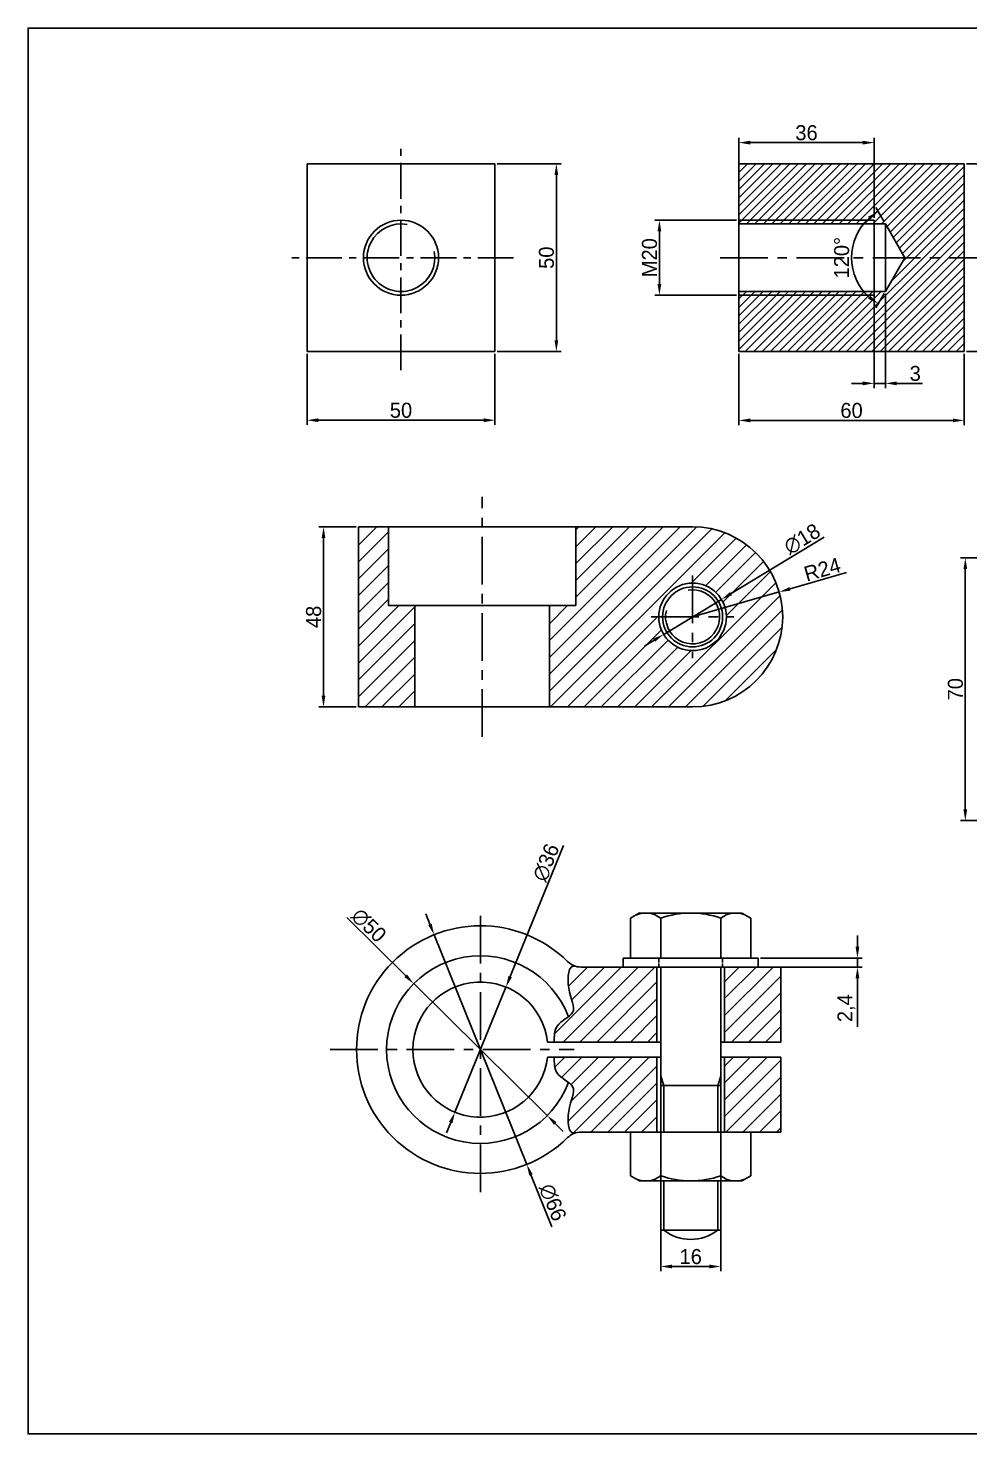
# Model space of a CAD drawing. Header units: millimetres. Extents: x 632 to 3908, y 549 to 1179.
# Drawn here: x 632.4 to 883.2, y 719.3 to 1093.9 of the extents above; entities that cross this region are included whole.
import ezdxf

# ---------------------------------------------------------------- set-up
doc = ezdxf.new("R2010")
doc.units = ezdxf.units.MM
doc.linetypes.add('ACAD_ISO02W100', pattern=[15, 12, -3])
doc.linetypes.add('CENTER', pattern=[50.800000000000004, 31.75, -6.35, 6.35, -6.35])
doc.dimstyles.new('ISO-25', dxfattribs={"dimtxt": 4, "dimasz": 3, "dimexe": 1.25, "dimexo": 0.625, "dimtad": 1, "dimtxsty": 'Standard', "dimcen": 2.5, "dimclrd": 3, "dimclre": 3, "dimclrt": 3, "dimadec": 0, "dimazin": 0, "dimtfac": 1, "dimtmove": 0, "dimatfit": 3, "dimfxl": 1, "dimarcsym": 0})

# ---------------------------------------------------------------- blocks, each defined once
blk = doc.blocks.new('*D17')
at = {"color": 3, "lineweight": -2, "transparency": 16777216}
for p, q in [((821.7244483312761, 1043.340329142752), (821.7244483312761, 1064.625260792355)), ((857.7244483312761, 1043.340329142752), (857.7244483312761, 1064.625260792355)), ((824.7244483312761, 1063.375260792355), (854.7244483312761, 1063.375260792355))]:
    blk.add_line(p, q, dxfattribs=at)
at = {"color": 3, "transparency": 16777216}
for points in [[(824.7244483312761, 1063.875260792355), (824.7244483312761, 1062.875260792355), (821.7244483312761, 1063.375260792355)], [(854.7244483312761, 1063.875260792355), (854.7244483312761, 1062.875260792355), (857.7244483312761, 1063.375260792355)]]:
    blk.add_solid(points, dxfattribs=at)
at = {"layer": 'Defpoints', "color": 0, "transparency": 16777216}
for p in [(857.7244483312761, 1063.375260792355), (821.7244483312761, 1042.715329142752), (857.7244483312761, 1042.715329142752)]:
    blk.add_point(p, dxfattribs=at)
at = {"color": 3, "transparency": 16777216, "insert": (839.7244483312761, 1066.000260792355), "char_height": 4, "attachment_point": 5}
blk.add_mtext('36', dxfattribs=at)
blk = doc.blocks.new('*D18')
at = {"color": 3, "lineweight": -2, "transparency": 16777216}
for p, q in [((860.411948331276, 1042.256595020117), (858.1979302463757, 1046.091386832041)), ((860.4118751242776, 1023.174105538068), (858.1961209249871, 1019.33750518979))]:
    blk.add_line(p, q, dxfattribs=at)
blk.add_arc((865.9214122310494, 1032.713923623243), 14.19696396934797, 132.1299709162452, 227.862279443492, dxfattribs=at)
at = {"color": 3, "transparency": 16777216}
for points in [[(856.1035296053656, 1043.646922570292), (856.6922320747234, 1042.838572768182), (858.8229302463757, 1045.00885507731)], [(856.6908627321275, 1022.590522879718), (856.1020509333972, 1021.782252710978), (858.8212673389842, 1020.419952399157)]]:
    blk.add_solid(points, dxfattribs=at)
at = {"layer": 'Defpoints', "color": 0, "transparency": 16777216}
for p in [(860.7244483312761, 1041.715329142752), (852.5808488847368, 1037.570172746793), (865.9214122310494, 1032.713923623243), (865.9214122310494, 1032.713923623243), (860.7244483312761, 1023.715329142751)]:
    blk.add_point(p, dxfattribs=at)
at = {"color": 3, "transparency": 16777216, "insert": (849.0994483001699, 1032.715061265232), "char_height": 4, "attachment_point": 5, "rotation": 89.99612517986868}
blk.add_mtext('120°', dxfattribs=at)
blk = doc.blocks.new('*D19')
at = {"color": 3, "lineweight": -2, "transparency": 16777216}
for p, q in [((821.0994483312766, 1042.715329142752), (799.3016022183767, 1042.715329142752)), ((800.5516022183767, 1039.715329142752), (800.5516022183767, 1025.715329142752)), ((821.0994483312766, 1022.715329142752), (799.3016022183767, 1022.715329142752))]:
    blk.add_line(p, q, dxfattribs=at)
at = {"color": 3, "transparency": 16777216}
for points in [[(800.0516022183767, 1039.715329142752), (801.0516022183767, 1039.715329142752), (800.5516022183767, 1042.715329142752)], [(800.0516022183767, 1025.715329142752), (801.0516022183767, 1025.715329142752), (800.5516022183767, 1022.715329142752)]]:
    blk.add_solid(points, dxfattribs=at)
at = {"layer": 'Defpoints', "color": 0, "transparency": 16777216}
for p in [(821.7244483312766, 1042.715329142752), (800.5516022183767, 1022.715329142752), (821.7244483312766, 1022.715329142752)]:
    blk.add_point(p, dxfattribs=at)
at = {"color": 3, "transparency": 16777216, "insert": (797.9266022183768, 1032.715329142752), "char_height": 4, "attachment_point": 5, "rotation": 90}
blk.add_mtext('M20', dxfattribs=at)
blk = doc.blocks.new('*D28')
at = {"color": 3, "lineweight": -2, "transparency": 16777216}
for p, q in [((717.2918822732659, 856.8468574597014), (732.9703294519843, 841.3540580251107)), ((770.6695213743508, 804.1012604335127), (735.1042459758919, 839.2454091048317)), ((772.8034378982583, 801.9926115132336), (774.9373544221658, 799.8839625929544))]:
    blk.add_line(p, q, dxfattribs=at)
at = {"color": 3, "transparency": 16777216}
for points in [[(733.3217709386975, 841.7097107790953), (732.6188879652711, 840.9984052711261), (735.1042459758919, 839.2454091048317)], [(773.1548793849714, 802.3482642672182), (772.4519964115451, 801.636958759249), (770.6695213743508, 804.1012604335127)]]:
    blk.add_solid(points, dxfattribs=at)
at = {"layer": 'Defpoints', "color": 0, "transparency": 16777216}
for p in [(735.1042459758919, 839.2454091048317), (770.6695213743508, 804.1012604335127)]:
    blk.add_point(p, dxfattribs=at)
at = {"color": 3, "transparency": 16777216, "insert": (723.1380435608368, 854.7603176925971), "char_height": 4, "attachment_point": 5, "rotation": 315.3412345545118}
blk.add_mtext('∅50', dxfattribs=at)
blk = doc.blocks.new('*D30')
at = {"color": 3, "lineweight": -2, "transparency": 16777216}
for p, q in [((844.4536961911786, 958.2203576562486), (819.6521445519604, 943.2048561509896)), ((801.6879380174921, 932.3288603994754), (817.0858293327506, 941.6511424722019)), ((799.1216227982823, 930.7751467206876), (796.5553075790724, 929.2214330418999))]:
    blk.add_line(p, q, dxfattribs=at)
at = {"color": 3, "transparency": 16777216}
for points in [[(819.3931922721625, 943.6325753541913), (819.9110968317584, 942.777136947788), (817.0858293327506, 941.6511424722019)], [(798.8626705184844, 931.2028659238894), (799.3805750780803, 930.347427517486), (801.6879380174921, 932.3288603994754)]]:
    blk.add_solid(points, dxfattribs=at)
at = {"layer": 'Defpoints', "color": 0, "transparency": 16777216}
for p in [(817.0858293327506, 941.6511424722019), (801.6879380174921, 932.3288603994754)]:
    blk.add_point(p, dxfattribs=at)
at = {"color": 3, "transparency": 16777216, "insert": (838.5675018216883, 957.7253051785287), "char_height": 4, "attachment_point": 5, "rotation": 31.191798171043594}
blk.add_mtext('∅18', dxfattribs=at)
blk = doc.blocks.new('*D31')
at = {"color": 3, "lineweight": -2, "transparency": 16777216}
for p, q in [((850.3786983349969, 948.7777318136107), (835.335320529892, 944.4518125292635)), ((809.3868836751212, 936.9900014358386), (832.4521608793618, 943.6227224077719))]:
    blk.add_line(p, q, dxfattribs=at)
at = {"color": 3, "transparency": 16777216}
blk.add_solid([(835.1971388429766, 944.9323391376853), (835.4735022168072, 943.9712859208419), (832.4521608793618, 943.6227224077719)], dxfattribs=at)
at = {"layer": 'Defpoints', "color": 0, "transparency": 16777216}
for p in [(832.4521608793618, 943.6227224077719), (809.3868836751212, 936.9900014358386)]:
    blk.add_point(p, dxfattribs=at)
at = {"color": 3, "transparency": 16777216, "insert": (843.9269690616667, 949.6538314054175), "char_height": 4, "attachment_point": 5, "rotation": 16.04327882572503}
blk.add_mtext('R24', dxfattribs=at)
blk = doc.blocks.new('*D32')
at = {"color": 3, "lineweight": -2, "transparency": 16777216}
for p, q in [((719.7618836751215, 960.9900014358392), (709.8381361176898, 960.9900014358392)), ((711.0881361176898, 957.9900014358392), (711.0881361176898, 915.9900014358392)), ((719.7618836751215, 912.9900014358392), (709.8381361176898, 912.9900014358392))]:
    blk.add_line(p, q, dxfattribs=at)
at = {"color": 3, "transparency": 16777216}
for points in [[(710.5881361176898, 957.9900014358392), (711.5881361176898, 957.9900014358392), (711.0881361176898, 960.9900014358392)], [(710.5881361176898, 915.9900014358392), (711.5881361176898, 915.9900014358392), (711.0881361176898, 912.9900014358392)]]:
    blk.add_solid(points, dxfattribs=at)
at = {"layer": 'Defpoints', "color": 0, "transparency": 16777216}
for p in [(720.3868836751215, 960.9900014358392), (711.0881361176898, 912.9900014358392), (720.3868836751215, 912.9900014358392)]:
    blk.add_point(p, dxfattribs=at)
at = {"color": 3, "transparency": 16777216, "insert": (708.46313611769, 936.9900014358388), "char_height": 4, "attachment_point": 5, "rotation": 90}
blk.add_mtext('48', dxfattribs=at)
blk = doc.blocks.new('*D96')
at = {"color": 3, "lineweight": -2, "transparency": 16777216}
for p, q in [((706.7244483312761, 1007.090329142752), (706.7244483312761, 988.1522838410835)), ((756.7244483312761, 1007.090329142752), (756.7244483312761, 988.1522838410835)), ((709.7244483312761, 989.4022838410835), (753.7244483312761, 989.4022838410835))]:
    blk.add_line(p, q, dxfattribs=at)
at = {"color": 3, "transparency": 16777216}
for points in [[(709.7244483312761, 989.9022838410835), (709.7244483312761, 988.9022838410835), (706.7244483312761, 989.4022838410835)], [(753.7244483312761, 989.9022838410835), (753.7244483312761, 988.9022838410835), (756.7244483312761, 989.4022838410835)]]:
    blk.add_solid(points, dxfattribs=at)
at = {"layer": 'Defpoints', "color": 0, "transparency": 16777216}
for p in [(706.7244483312761, 1007.715329142752), (756.7244483312761, 1007.715329142752), (756.7244483312761, 989.4022838410835)]:
    blk.add_point(p, dxfattribs=at)
at = {"color": 3, "transparency": 16777216, "insert": (731.7244483312761, 992.0272838410835), "char_height": 4, "attachment_point": 5}
blk.add_mtext('50', dxfattribs=at)
blk = doc.blocks.new('*D97')
at = {"color": 3, "lineweight": -2, "transparency": 16777216}
for p, q in [((757.3494483312763, 1057.715329142752), (774.3507539422471, 1057.715329142752)), ((773.1007539422471, 1054.715329142752), (773.1007539422471, 1010.715329142752)), ((757.3494483312763, 1007.715329142752), (774.3507539422471, 1007.715329142752))]:
    blk.add_line(p, q, dxfattribs=at)
at = {"color": 3, "transparency": 16777216}
for points in [[(772.6007539422471, 1054.715329142752), (773.6007539422471, 1054.715329142752), (773.1007539422471, 1057.715329142752)], [(772.6007539422471, 1010.715329142752), (773.6007539422471, 1010.715329142752), (773.1007539422471, 1007.715329142752)]]:
    blk.add_solid(points, dxfattribs=at)
at = {"layer": 'Defpoints', "color": 0, "transparency": 16777216}
for p in [(756.7244483312763, 1057.715329142752), (756.7244483312763, 1007.715329142752), (773.1007539422471, 1007.715329142752)]:
    blk.add_point(p, dxfattribs=at)
at = {"color": 3, "transparency": 16777216, "insert": (770.4757539422473, 1032.715329142752), "char_height": 4, "attachment_point": 5, "rotation": 90}
blk.add_mtext('50', dxfattribs=at)
blk = doc.blocks.new('*D111')
at = {"color": 3, "lineweight": -2, "transparency": 16777216}
for p, q in [((821.7244483312761, 1007.090329142752), (821.7244483312761, 988.1018635431599)), ((881.7244483312761, 1007.090329142752), (881.7244483312761, 988.1018635431599)), ((824.7244483312761, 989.3518635431599), (878.7244483312761, 989.3518635431599))]:
    blk.add_line(p, q, dxfattribs=at)
at = {"color": 3, "transparency": 16777216}
for points in [[(824.7244483312761, 989.8518635431599), (824.7244483312761, 988.8518635431599), (821.7244483312761, 989.3518635431599)], [(878.7244483312761, 989.8518635431599), (878.7244483312761, 988.8518635431599), (881.7244483312761, 989.3518635431599)]]:
    blk.add_solid(points, dxfattribs=at)
at = {"layer": 'Defpoints', "color": 0, "transparency": 16777216}
for p in [(821.7244483312761, 1007.715329142752), (881.7244483312761, 1007.715329142752), (881.7244483312761, 989.3518635431599)]:
    blk.add_point(p, dxfattribs=at)
at = {"color": 3, "transparency": 16777216, "insert": (851.7244483312761, 991.9768635431599), "char_height": 4, "attachment_point": 5}
blk.add_mtext('60', dxfattribs=at)
blk = doc.blocks.new('*D112')
at = {"color": 3, "lineweight": -2, "transparency": 16777216}
for p, q in [((857.7244483312761, 1023.090329142752), (857.7244483312761, 997.9757176050332)), ((860.7244483312761, 1023.090329142752), (860.7244483312761, 997.9757176050332)), ((854.7244483312761, 999.2257176050332), (851.7244483312761, 999.2257176050332)), ((857.7244483312761, 999.2257176050332), (860.7244483312761, 999.2257176050332)), ((863.7244483312761, 999.2257176050332), (870.6411149979427, 999.2257176050332))]:
    blk.add_line(p, q, dxfattribs=at)
at = {"color": 3, "transparency": 16777216}
for points in [[(854.7244483312761, 999.7257176050332), (854.7244483312761, 998.7257176050332), (857.7244483312761, 999.2257176050332)], [(863.7244483312761, 999.7257176050332), (863.7244483312761, 998.7257176050332), (860.7244483312761, 999.2257176050332)]]:
    blk.add_solid(points, dxfattribs=at)
at = {"layer": 'Defpoints', "color": 0, "transparency": 16777216}
for p in [(857.7244483312761, 1023.715329142752), (860.7244483312761, 1023.715329142752), (860.7244483312761, 999.2257176050332)]:
    blk.add_point(p, dxfattribs=at)
at = {"color": 3, "transparency": 16777216, "insert": (868.6827816646095, 1001.850717605033), "char_height": 4, "attachment_point": 5}
blk.add_mtext('3', dxfattribs=at)
blk = doc.blocks.new('*D113')
at = {"color": 3, "lineweight": -2, "transparency": 16777216}
for p, q in [((882.3494483312766, 1057.715329142752), (918.6857306310692, 1057.715329142752)), ((917.4357306310692, 1054.715329142752), (917.4357306310692, 1010.715329142752)), ((882.3494483312766, 1007.715329142752), (918.6857306310692, 1007.715329142752))]:
    blk.add_line(p, q, dxfattribs=at)
at = {"color": 3, "transparency": 16777216}
for points in [[(916.9357306310692, 1054.715329142752), (917.9357306310692, 1054.715329142752), (917.4357306310692, 1057.715329142752)], [(916.9357306310692, 1010.715329142752), (917.9357306310692, 1010.715329142752), (917.4357306310692, 1007.715329142752)]]:
    blk.add_solid(points, dxfattribs=at)
at = {"layer": 'Defpoints', "color": 0, "transparency": 16777216}
for p in [(881.7244483312766, 1057.715329142752), (881.7244483312766, 1007.715329142752), (917.4357306310692, 1007.715329142752)]:
    blk.add_point(p, dxfattribs=at)
at = {"color": 3, "transparency": 16777216, "insert": (914.8107306310693, 1032.715329142752), "char_height": 4, "attachment_point": 5, "rotation": 90}
blk.add_mtext('50', dxfattribs=at)
blk = doc.blocks.new('*D114')
at = {"color": 3, "lineweight": -2, "transparency": 16777216}
for p, q in [((775.0400014659785, 876.0585429736378), (760.8089470469288, 841.1217514639333)), ((746.0965436421436, 805.0032633165198), (759.6772237080991, 838.3434062218246)), ((744.9648203033139, 802.2249180744111), (743.8330969644842, 799.4465728323023))]:
    blk.add_line(p, q, dxfattribs=at)
at = {"color": 3, "transparency": 16777216}
for points in [[(760.3458895065774, 841.3103720204049), (761.2720045872802, 840.9331309074616), (759.6772237080991, 838.3434062218246)], [(744.5017627629625, 802.4135386308827), (745.4278778436653, 802.0362975179395), (746.0965436421436, 805.0032633165198)]]:
    blk.add_solid(points, dxfattribs=at)
at = {"layer": 'Defpoints', "color": 0, "transparency": 16777216}
for p in [(759.6772237080991, 838.3434062218246), (746.0965436421436, 805.0032633165198)]:
    blk.add_point(p, dxfattribs=at)
at = {"color": 3, "transparency": 16777216, "insert": (770.36122108118, 871.530698539259), "char_height": 4, "attachment_point": 5, "rotation": 67.83710480224055}
blk.add_mtext('∅36', dxfattribs=at)
blk = doc.blocks.new('*D115')
at = {"color": 3, "lineweight": -2, "transparency": 16777216}
for p, q in [((739.430440503307, 855.0638145076207), (738.3090702389891, 857.8463544858247)), ((740.5518107676247, 852.2812745294166), (765.2219565826176, 791.0653950089275)), ((771.9190289945159, 774.4474479168757), (766.3433268469354, 788.2828550307235))]:
    blk.add_line(p, q, dxfattribs=at)
at = {"color": 3, "transparency": 16777216}
for points in [[(739.894197166341, 855.2507095516737), (738.9666838402729, 854.8769194635677), (740.5518107676247, 852.2812745294166)], [(766.8070835099694, 788.4697500747765), (765.8795701839014, 788.0959599866706), (765.2219565826176, 791.0653950089275)]]:
    blk.add_solid(points, dxfattribs=at)
at = {"layer": 'Defpoints', "color": 0, "transparency": 16777216}
for p in [(740.5518107676247, 852.2812745294166), (765.2219565826176, 791.0653950089275)]:
    blk.add_point(p, dxfattribs=at)
at = {"color": 3, "transparency": 16777216, "insert": (772.1265855338131, 780.9550804659757), "char_height": 4, "attachment_point": 5, "rotation": 291.94955262166025}
blk.add_mtext('∅66', dxfattribs=at)
blk = doc.blocks.new('*D116')
at = {"color": 3, "lineweight": -2, "transparency": 16777216}
for p, q in [((853.292493283064, 849.0733347691723), (853.292493283064, 852.0733347691723)), ((827.5118836751217, 846.0733347691723), (854.542493283064, 846.0733347691723)), ((827.5118836751217, 843.6733347691725), (854.542493283064, 843.6733347691725)), ((853.292493283064, 846.0733347691723), (853.292493283064, 843.6733347691725)), ((853.292493283064, 840.6733347691725), (853.292493283064, 827.7566681025058))]:
    blk.add_line(p, q, dxfattribs=at)
at = {"color": 3, "transparency": 16777216}
for points in [[(852.792493283064, 849.0733347691723), (853.792493283064, 849.0733347691723), (853.292493283064, 846.0733347691723)], [(852.792493283064, 840.6733347691725), (853.792493283064, 840.6733347691725), (853.292493283064, 843.6733347691725)]]:
    blk.add_solid(points, dxfattribs=at)
at = {"layer": 'Defpoints', "color": 0, "transparency": 16777216}
for p in [(826.8868836751217, 846.0733347691723), (826.8868836751217, 843.6733347691725), (853.292493283064, 843.6733347691725)]:
    blk.add_point(p, dxfattribs=at)
at = {"color": 3, "transparency": 16777216, "insert": (850.3341599497306, 832.7150014358386), "char_height": 4, "attachment_point": 5, "rotation": 90}
blk.add_mtext('2,4', dxfattribs=at)
blk = doc.blocks.new('*D117')
at = {"color": 3, "lineweight": -2, "transparency": 16777216}
for p, q in [((800.8868836751219, 823.048334769172), (800.8868836751219, 762.6181793730607)), ((816.8868836751212, 823.048334769172), (816.8868836751212, 762.6181793730607)), ((803.8868836751219, 763.8681793730607), (813.8868836751212, 763.8681793730607))]:
    blk.add_line(p, q, dxfattribs=at)
at = {"color": 3, "transparency": 16777216}
for points in [[(803.8868836751219, 764.3681793730607), (803.8868836751219, 763.3681793730607), (800.8868836751219, 763.8681793730607)], [(813.8868836751212, 764.3681793730607), (813.8868836751212, 763.3681793730607), (816.8868836751212, 763.8681793730607)]]:
    blk.add_solid(points, dxfattribs=at)
at = {"layer": 'Defpoints', "color": 0, "transparency": 16777216}
for p in [(800.8868836751219, 823.673334769172), (816.8868836751212, 823.673334769172), (816.8868836751212, 763.8681793730607)]:
    blk.add_point(p, dxfattribs=at)
at = {"color": 3, "transparency": 16777216, "insert": (808.8868836751216, 766.4931793730607), "char_height": 4, "attachment_point": 5}
blk.add_mtext('16', dxfattribs=at)
blk = doc.blocks.new('*D122')
at = {"color": 3, "lineweight": -2, "transparency": 16777216}
for p, q in [((892.2430330235256, 952.7116692157394), (880.77573685518, 952.7116692157394)), ((882.02573685518, 949.7116692157394), (882.02573685518, 885.7116692157394)), ((889.7449096664795, 882.7116692157394), (880.77573685518, 882.7116692157394))]:
    blk.add_line(p, q, dxfattribs=at)
at = {"color": 3, "transparency": 16777216}
for points in [[(881.52573685518, 949.7116692157394), (882.52573685518, 949.7116692157394), (882.02573685518, 952.7116692157394)], [(881.52573685518, 885.7116692157394), (882.52573685518, 885.7116692157394), (882.02573685518, 882.7116692157394)]]:
    blk.add_solid(points, dxfattribs=at)
at = {"layer": 'Defpoints', "color": 0, "transparency": 16777216}
for p in [(892.8680330235256, 952.7116692157394), (882.02573685518, 882.7116692157394), (890.3699096664795, 882.7116692157394)]:
    blk.add_point(p, dxfattribs=at)
at = {"color": 3, "transparency": 16777216, "insert": (879.40073685518, 917.711669215739), "char_height": 4, "attachment_point": 5, "rotation": 90}
blk.add_mtext('70', dxfattribs=at)

msp = doc.modelspace()

# ---------------------------------------------------------------- hatches: boundary and pattern name
h = msp.add_hatch()
h.set_pattern_fill('ANSI31', color=3, scale=0.5)
h.set_pattern_definition([(45, (559.5435705233529, 952.6178494045987), (-1.122532015133644, 1.122532015133644), [])])
h.paths.add_polyline_path([(857.7244483312761, 1023.715329142752), (821.7244483312761, 1023.715329142752), (821.7244483312761, 1022.715329142752), (857.7244483312761, 1022.715329142752)], flags=17)
h.paths.add_polyline_path([(881.7244483312761, 1032.715329142752), (865.9222239616108, 1032.715329142752), (860.7244483312761, 1023.715329142752), (857.7244483312761, 1023.715329142752), (857.7244483312761, 1022.715329142752), (821.7244483312761, 1022.715329142752), (821.7244483312761, 1007.715329142752), (881.7244483312761, 1007.715329142752)])
h.paths.add_polyline_path([(881.7244483312761, 1057.715329142752), (821.7244483312761, 1057.715329142752), (821.7244483312761, 1042.715329142752), (857.7244483312761, 1042.715329142752), (857.7244483312761, 1041.715329142752), (860.7244483312761, 1041.715329142752), (865.9206007539829, 1032.715329142752), (881.7244483312761, 1032.715329142752)])
h.paths.add_polyline_path([(857.7244483312761, 1042.715329142752), (821.7244483312761, 1042.715329142752), (821.7244483312761, 1041.715329142752), (857.7244483312761, 1041.715329142752)], flags=17)
h = msp.add_hatch()
h.set_pattern_fill('ANSI31', color=3)
h.set_pattern_definition([(45, (508.0973965698336, 568.7241449891944), (-2.245064030267288, 2.245064030267288), [])])
h.paths.add_polyline_path([(771.2754274951196, 912.9900014358386), (809.3868836751212, 912.9900014358386, 1), (809.3868836751212, 960.9900014358386), (778.3067552638754, 960.9900014358386), (778.3067552638754, 939.9900014358387), (771.2754274951196, 939.9900014358387)])
h.paths.add_polyline_path([(800.3868836751212, 936.9900014358386, -1), (818.3868836751212, 936.9900014358386, -1)], flags=16)
h.paths.add_polyline_path([(735.3868836751212, 939.9900014358387), (728.3868836751212, 939.9900014358387), (728.3868836751212, 960.9900014358387), (720.3868836751212, 960.9900014358387), (720.3868836751212, 912.9900014358387), (735.3868836751212, 912.9900014358387)])
h = msp.add_hatch()
h.set_pattern_fill('ANSI31', color=3)
h.set_pattern_definition([(45, (507.5973965698336, 547.4074783225278), (-2.245064030267288, 2.245064030267288), [])])
edge = h.paths.add_edge_path()
edge.add_line((799.8868836751212, 843.673334769172), (779.6263675893631, 843.673334769172))
edge.add_arc((779.6263675893631, 848.673334769172), 5.000000000000032, 253.0682864228622, 270, ccw=False)
edge.add_spline(control_points=[(778.1702088316672, 843.8900721093457), (776.2330847361668, 844.4797680879605), (775.6214931474512, 836.9039108344996), (778.6612308032379, 832.5202433259833), (776.7588710553916, 830.7868951011062), (776.3014630214761, 830.4344690583633)], knot_values=[8.032657714321164, 8.032657714321164, 8.032657714321164, 8.032657714321164, 14.10736860675134, 20.72436938471207, 22.44261685055707, 22.44261685055707, 22.44261685055707, 22.44261685055707], degree=3, periodic=0)
edge.add_spline(control_points=[(776.3014630214761, 830.4344690583633), (775.3217977790268, 829.6796516546249), (772.5301201820589, 828.0810561220752), (772.5394956699724, 825.2223479128212), (772.5445758505798, 823.673334769172)], knot_values=[0, 0, 0, 0, 3.68010003192482, 8.032657714321163, 8.032657714321163, 8.032657714321163, 8.032657714321163], degree=3, periodic=0)
edge.add_line((772.5445758505798, 823.673334769172), (799.8868836751212, 823.673334769172))
edge.add_line((799.8868836751212, 823.673334769172), (799.8868836751212, 843.673334769172))
h.paths.add_polyline_path([(832.8868836751212, 843.673334769172), (817.8868836751212, 843.673334769172), (817.8868836751212, 823.673334769172), (832.8868836751212, 823.673334769172)])
h.paths.add_polyline_path([(832.8868836751212, 819.673334769172), (817.8868836751212, 819.673334769172), (817.8868836751212, 799.6733347691722), (824.8868836751212, 799.6733347691724), (832.8868836751212, 799.673334769172)])
edge = h.paths.add_edge_path()
edge.add_line((799.8868836751212, 819.673334769172), (772.5445758505798, 819.673334769172))
edge.add_spline(control_points=[(772.5445758505798, 819.673334769172), (772.5394956699724, 818.1243216255228), (772.5301201820589, 815.2656134162688), (775.3217977790268, 813.6670178837192), (776.3014630214761, 812.9122004799807)], knot_values=[0, 0, 0, 0, 4.352557682396342, 8.032657714321163, 8.032657714321163, 8.032657714321163, 8.032657714321163], degree=3, periodic=0)
edge.add_spline(control_points=[(776.3014630214761, 812.9122004799807), (776.7588710553916, 812.5597744372378), (778.6612308032379, 810.8264262123607), (775.6214931467953, 806.4427587028987), (776.2330847364665, 798.8669014466719), (778.1702088346415, 799.4565974299037)], knot_values=[8.032657714321163, 8.032657714321163, 8.032657714321163, 8.032657714321163, 9.750905180166164, 16.36790595812689, 22.44261685366606, 22.44261685366606, 22.44261685366606, 22.44261685366606], degree=3, periodic=0)
edge.add_arc((779.6263675893631, 794.6733347691719), 5.000000000000031, 90, 106.9317135415067, ccw=False)
edge.add_line((779.6263675893631, 799.673334769172), (799.8868836751212, 799.673334769172))
edge.add_line((799.8868836751212, 799.673334769172), (799.8868836751212, 819.673334769172))

# ---------------------------------------------------------------- linework, layer by layer
at = {"color": 1, "linetype": 'CENTER', "ltscale": 0.3}
for p, q in [((731.7244483312761, 1002.715329142752), (731.7244483312761, 1062.715329142752)), ((761.7244483312761, 1032.715329142752), (701.7244483312761, 1032.715329142752))]:
    msp.add_line(p, q, dxfattribs=at)
for p, q in [((756.7244483312761, 1057.715329142752), (706.7244483312761, 1057.715329142752)), ((706.7244483312761, 1057.715329142752), (706.7244483312761, 1007.715329142752)), ((756.7244483312761, 1007.715329142752), (756.7244483312761, 1057.715329142752)), ((821.7244483312761, 1057.715329142752), (821.7244483312761, 1007.715329142752)), ((821.7244483312761, 1057.715329142752), (881.7244483312761, 1057.715329142752)), ((881.7244483312761, 1057.715329142752), (881.7244483312761, 1007.715329142752)), ((821.7244483312761, 1041.715329142752), (860.7244483312761, 1041.715329142752)), ((860.7244483312761, 1023.715329142752), (860.7244483312761, 1041.715329142752)), ((860.7244483312761, 1041.715329142752), (865.9214122310495, 1032.713923623243)), ((860.7244483312761, 1023.715329142752), (865.9214122310495, 1032.713923623243)), ((821.7244483312761, 1023.715329142752), (860.7244483312761, 1023.715329142752)), ((756.7244483312761, 1007.715329142752), (706.7244483312761, 1007.715329142752)), ((821.7244483312761, 1007.715329142752), (881.7244483312761, 1007.715329142752)), ((720.3868836751212, 912.9900014358387), (720.3868836751212, 960.9900014358387)), ((720.3868836751212, 960.9900014358387), (809.3868836751212, 960.9900014358387)), ((728.3868836751212, 939.9900014358386), (728.3868836751212, 960.9900014358387)), ((778.3067552638754, 939.9900014358386), (778.3067552638754, 960.9900014358387)), ((728.3868836751212, 939.9900014358387), (778.3067552638754, 939.9900014358387)), ((735.3868836751212, 912.9900014358388), (735.3868836751212, 939.9900014358387)), ((771.2754274951196, 912.9900014358387), (771.2754274951196, 939.9900014358387)), ((720.3868836751212, 912.9900014358387), (809.3868836751212, 912.9900014358386)), ((792.8868836751212, 856.7007517671416), (795.270444339305, 858.0769011582378)), ((795.2642671722435, 858.0733347691719), (816.8868836751212, 858.073334769172)), ((822.5095001779991, 858.0733347691719), (816.8868836751212, 858.0733347691719)), ((824.8868836751212, 856.7007517671416), (822.5095001779991, 858.0733347691719)), ((792.8868836751212, 856.7007517671415), (792.8868836751212, 846.073334769172)), ((800.8868836751212, 856.7007517671416), (800.8868836751215, 846.073334769172)), ((816.8868836751212, 856.7007517671416), (816.8868836751212, 846.073334769172)), ((824.8868836751212, 856.7007517671416), (824.8868836751212, 846.073334769172)), ((779.6263675893631, 843.673334769172), (832.8868836751212, 843.673334769172)), ((790.8868836751212, 846.0733347691719), (826.8868836751212, 846.073334769172)), ((790.8868836751212, 846.0733347691719), (790.8868836751212, 843.673334769172)), ((800.8868836751215, 843.673334769172), (800.8868836751226, 799.6733347691719)), ((816.8868836751212, 843.673334769172), (816.8868836751212, 799.6733347691722)), ((826.8868836751212, 846.0733347691719), (826.8868836751212, 843.673334769172)), ((832.8868836751212, 843.673334769172), (832.8868836751212, 823.673334769172)), ((770.7754274951194, 823.673334769172), (800.8868836751219, 823.673334769172)), ((816.8868836751212, 823.673334769172), (832.8868836751212, 823.673334769172)), ((770.7754274951194, 819.673334769172), (800.8868836751221, 819.673334769172)), ((816.8868836751212, 819.673334769172), (832.8868836751212, 819.673334769172)), ((832.8868836751212, 819.673334769172), (832.8868836751212, 799.673334769172)), ((800.8868836751212, 814.573334769172), (801.6868836751214, 812.0733347691719)), ((816.8868836751212, 814.573334769172), (816.0868836751213, 812.0733347691719)), ((800.8868836751212, 812.073334769172), (816.8868836751212, 812.073334769172)), ((801.6868836751214, 812.0733347691719), (801.6868836751214, 799.6733347691718)), ((816.0868836751213, 812.0733347691719), (816.0868836751213, 799.6733347691721)), ((779.6263675893631, 799.673334769172), (832.8868836751212, 799.673334769172)), ((792.8868836751212, 799.6733347691717), (824.8868836751212, 799.6733347691724)), ((792.8868836751212, 788.0459177712022), (792.8868836751212, 799.6733347691717)), ((800.8868836751212, 799.6733347691719), (800.8868836751212, 788.0459177712023)), ((816.8868836751212, 799.6733347691722), (816.8868836751212, 788.0459177712021)), ((824.8868836751212, 788.0459177712022), (824.886883675121, 799.6733347691724)), ((792.8868836751212, 788.0459177712022), (795.270444339305, 786.6697683801059)), ((824.8868836751212, 788.0459177712022), (822.5095001779991, 786.6733347691719)), ((795.2642671722435, 786.6733347691717), (822.5095001779991, 786.6733347691719)), ((800.8868836751212, 786.6733347691718), (800.8868836751212, 773.5733347691721)), ((801.6868836751212, 786.6733347691718), (801.6868836751212, 784.2026629853049)), ((801.6868836751212, 784.2026629853049), (801.6868836751214, 773.573334769172)), ((816.0868836751213, 786.6733347691719), (816.0868836751213, 784.202662985305)), ((816.0868836751213, 784.202662985305), (816.0868836751213, 773.5733347691721)), ((816.8868836751228, 786.6733347691719), (816.8868836751212, 773.5733347691721)), ((800.8868836751212, 773.5733347691721), (816.8868836751212, 773.5733347691721))]:
    msp.add_line(p, q)
at = {"color": 3}
for p, q in [((821.7244483312761, 1042.715329142752), (857.7244483312761, 1042.715329142752)), ((857.7244483312761, 1042.715329142752), (857.7244483312761, 1022.715329142752)), ((821.7244483312761, 1022.715329142752), (857.7244483312761, 1022.715329142752))]:
    msp.add_line(p, q, dxfattribs=at)
at = {"color": 1, "linetype": 'CENTER', "ltscale": 0.4}
for p, q in [((816.7244483312761, 1032.715329142752), (886.7244483312761, 1032.715329142752)), ((753.3868836751212, 904.9900014358387), (753.3868836751212, 968.9900014358387)), ((809.3868836751212, 947.9900014358386), (809.3868836751212, 925.9900014358386)), ((798.3868836751212, 936.9900014358386), (820.3868836751212, 936.9900014358386)), ((752.8868836751212, 783.673334769172), (752.8868836751212, 859.673334769172)), ((712.8868836751212, 821.673334769172), (777.8868836751212, 821.673334769172))]:
    msp.add_line(p, q, dxfattribs=at)
at = {"ltscale": 0.2}
for p, q in [((799.8868836751212, 843.673334769172), (799.8868836751212, 823.673334769172)), ((817.8868836751212, 843.673334769172), (817.8868836751212, 823.673334769172)), ((799.8868836751212, 819.673334769172), (799.8868836751212, 799.673334769172)), ((817.8868836751212, 819.673334769172), (817.8868836751212, 799.673334769172))]:
    msp.add_line(p, q, dxfattribs=at)
at = {"color": 3, "linetype": 'ACAD_ISO02W100', "ltscale": 0.1}
for p, q in [((800.3868836751212, 846.0733347691719), (800.3868836751212, 843.673334769172)), ((817.3868836751212, 846.0733347691719), (817.3868836751212, 843.673334769172))]:
    msp.add_line(p, q, dxfattribs=at)
msp.add_lwpolyline([(1363.799308669753, 719.2584367582713), (632.4206341913377, 719.2584367582713), (632.4206341913377, 1093.898802568034), (1363.799308669753, 1093.898802568034)], close=True)
for centre, radius in [((731.7244483312761, 1032.715329142752), 10), ((809.3868836751212, 936.9900014358386), 9), ((809.3868836751212, 936.9900014358386), 8)]:
    msp.add_circle(centre, radius)
for centre, radius, start, end in [((731.7244483312761, 1032.715329142751), 9.000000000000036, 79.7405880552894, 10.57301165155598), ((809.3868836751212, 936.9900014358386), 24.00000000000006, 270, 90), ((809.3868836751212, 936.9900014358386), 7.2, 166.1592848059904, 99.48122740238679), ((796.8868836751212, 851.5586161434105), 6.514718625761502, 52.12112050828556, 112.1211205082746), ((808.8868836751212, 834.073334769172), 24, 70.52877936549983, 109.4712206345002), ((820.8868836751212, 851.5586161434103), 6.514718625761692, 67.87887949172543, 127.8788794917144), ((752.8868836751212, 821.673334769172), 33, 45.27775397520391, 314.7222460247961), ((752.8868836751212, 821.673334769172), 25, 20.51455844239734, 339.4854415576027), ((779.6263675893631, 848.673334769172), 5, 225.2777539752039, 270), ((752.8868836751212, 821.673334769172), 18, 6.379370208441898, 353.6206297915517), ((779.6263675893631, 794.673334769172), 5, 90, 134.7222460247961), ((796.8868836751212, 793.1880533949333), 6.514718625761502, 247.8788794917109, 307.8788794917144), ((808.8868836751212, 810.6733347691718), 24, 250.5287793654998, 289.4712206345002), ((820.8868836751212, 793.1880533949335), 6.514718625761692, 232.1211205082856, 292.1211205082746), ((808.8868836751212, 782.691334769172), 11.61800000000001, 231.7037250841167, 308.2962749158833)]:
    msp.add_arc(centre, radius, start, end)
for points in [[(772.5445758505798, 823.673334769172), (773.3517519463835, 827.9503927684223), (777.3876264836417, 831.5356225276132), (776.4010805628859, 838.0786666541474), (778.1702195222417, 843.8900688549018), (778.1702198246412, 843.8900687628437)], [(772.5445758505798, 819.673334769172), (773.3517519463835, 815.3962767699218), (777.3876264836417, 811.8110470107308), (776.4010805628859, 805.2680028841967), (778.1702195222417, 799.4566006834423), (778.1702198246412, 799.4566007755003)]]:
    msp.add_spline(points, degree=3)

# ---------------------------------------------------------------- dimensions: what is measured, and where the dimension line sits
for base, p1, p2, picture, middle in [((857.7244483312761, 1063.375260792355), (821.7244483312761, 1042.715329142752), (857.7244483312761, 1042.715329142752), '*D17', (839.7244483312761, 1066.000260792355)), ((756.7244483312761, 989.4022838410835), (706.7244483312761, 1007.715329142752), (756.7244483312761, 1007.715329142752), '*D96', (731.7244483312761, 992.0272838410835))]:
    dim = msp.add_linear_dim(base=base, p1=p1, p2=p2, dimstyle='ISO-25')
    dim.commit()
    dim.dimension.update_dxf_attribs({"geometry": picture, "text_midpoint": middle})
for base, p1, p2, picture, middle in [((773.1007539422471, 1007.715329142752), (756.7244483312761, 1057.715329142752), (756.7244483312761, 1007.715329142752), '*D97', (770.4757539422473, 1032.715329142752)), ((711.0881361176898, 912.9900014358392), (720.3868836751212, 960.9900014358387), (720.3868836751212, 912.9900014358387), '*D32', (708.46313611769, 936.9900014358388))]:
    dim = msp.add_linear_dim(base=base, p1=p1, p2=p2, angle=90, dimstyle='ISO-25')
    dim.commit()
    dim.dimension.update_dxf_attribs({"geometry": picture, "text_midpoint": middle})
at = {"color": 3}
for base, p1, p2, picture, middle in [((917.4357306310692, 1007.715329142752), (881.7244483312761, 1057.715329142752), (881.7244483312761, 1007.715329142752), '*D113', (914.8107306310693, 1032.715329142752)), ((882.02573685518, 882.7116692157394), (892.8680330235252, 952.711669215739), (890.3699096664791, 882.711669215739), '*D122', (879.40073685518, 917.711669215739)), ((853.292493283064, 843.6733347691725), (826.8868836751212, 846.0733347691719), (826.8868836751212, 843.673334769172), '*D116', (850.3341599497306, 832.7150014358386))]:
    dim = msp.add_linear_dim(base=base, p1=p1, p2=p2, angle=90, dimstyle='ISO-25', dxfattribs=at)
    dim.commit()
    dim.dimension.update_dxf_attribs({"geometry": picture, "text_midpoint": middle})
dim = msp.add_angular_dim_2l(base=(852.5808488847368, 1037.570172746793), line1=((860.7244483312761, 1023.715329142752), (865.9214122310495, 1032.713923623243)), line2=((860.7244483312761, 1041.715329142752), (865.9214122310495, 1032.713923623243)), dimstyle='ISO-25')
dim.commit()
dim.dimension.update_dxf_attribs({"geometry": '*D18', "text_midpoint": (849.0994483001698, 1032.715061265232)})
dim = msp.add_linear_dim(base=(800.5516022183767, 1022.715329142752), p1=(821.7244483312761, 1042.715329142752), p2=(821.7244483312761, 1022.715329142752), angle=90, text='M<>', dimstyle='ISO-25')
dim.commit()
dim.dimension.update_dxf_attribs({"geometry": '*D19', "text_midpoint": (797.9266022183768, 1032.715329142752)})
for base, p1, p2, picture, middle in [((860.7244483312761, 999.2257176050332), (857.7244483312761, 1023.715329142752), (860.7244483312761, 1023.715329142752), '*D112', (868.6827816646095, 1001.850717605033)), ((881.7244483312761, 989.3518635431599), (821.7244483312761, 1007.715329142752), (881.7244483312761, 1007.715329142752), '*D111', (851.7244483312761, 991.9768635431599)), ((816.8868836751212, 763.8681793730607), (800.8868836751219, 823.673334769172), (816.8868836751212, 823.673334769172), '*D117', (808.8868836751216, 766.4931793730607))]:
    dim = msp.add_linear_dim(base=base, p1=p1, p2=p2, dimstyle='ISO-25', dxfattribs=at)
    dim.commit()
    dim.dimension.update_dxf_attribs({"geometry": picture, "text_midpoint": middle})
for p1, p2, picture, middle in [((801.6879380174921, 932.3288603994754), (817.0858293327506, 941.6511424722019), '*D30', (839.9270012906277, 955.4797793617201)), ((770.6695213743508, 804.1012604335127), (735.1042459758919, 839.2454091048317), '*D28', (721.2929757555925, 852.893140734178))]:
    dim = msp.add_diameter_dim_2p(p1=p1, p2=p2, dimstyle='ISO-25')
    dim.commit()
    dim.dimension.update_dxf_attribs({"geometry": picture, "text_midpoint": middle, "dimtype": 163})
dim = msp.add_radius_dim(center=(809.3868836751212, 936.9900014358386), mpoint=(832.4521608793618, 943.6227224077719), dimstyle='ISO-25')
dim.commit()
dim.dimension.update_dxf_attribs({"geometry": '*D31', "text_midpoint": (844.6524229179719, 947.1310667112036), "dimtype": 164})
dim = msp.add_diameter_dim_2p(p1=(746.0965436421436, 805.0032633165198), p2=(759.6772237080991, 838.3434062218246), dimstyle='ISO-25', dxfattribs=at)
dim.commit()
dim.dimension.update_dxf_attribs({"geometry": '*D114', "text_midpoint": (772.7922731680253, 870.540440617783), "dimtype": 163})
dim = msp.add_diameter_dim_2p(p1=(740.5518107676247, 852.2812745294166), p2=(765.2219565826176, 791.0653950089275), dimstyle='ISO-25', dxfattribs=at)
dim.commit()
dim.dimension.update_dxf_attribs({"geometry": '*D115', "text_midpoint": (772.1265855338131, 780.9550804659757)})

doc.saveas('drawing.dxf')
